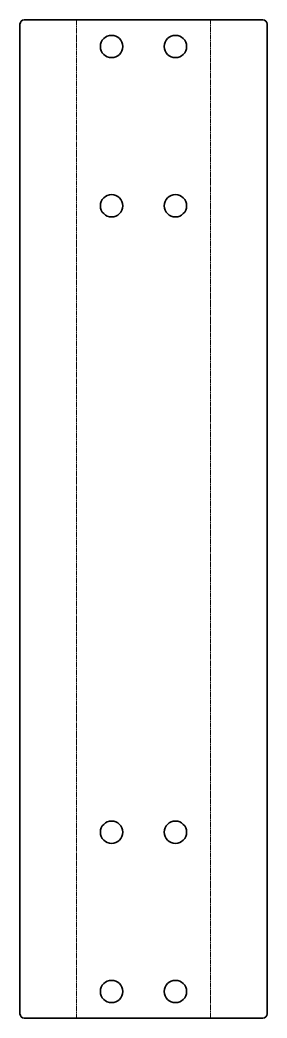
# Model space of a CAD drawing. Header units: inches. Extents: x 0 to 116, y 0 to 470.
import ezdxf

# ---------------------------------------------------------------- set-up
doc = ezdxf.new("R2010")
doc.units = ezdxf.units.IN
doc.header["$MEASUREMENT"] = 0
doc.linetypes.add('Chain', pattern=[13.68, 9.12, -1.14, 2.28, -1.14])
doc.layers.add('SIMUMAK Bend Centerline (ISO)', color=7, linetype='Chain', lineweight=9)
doc.layers.add('SIMUMAK Visible (ISO)', color=7, linetype='Continuous', lineweight=35)

# ---------------------------------------------------------------- blocks, each defined once
blk = doc.blocks.new('PTM-02-SOPTVL02_Sheet_3_PTM-02-SOPTVL02 (desplegada)')
at = {"layer": 'SIMUMAK Bend Centerline (ISO)', "ltscale": 0.263158}
for p, q in [((-31.52, 235), (-31.52, -235)), ((31.52, -235), (31.52, 235))]:
    blk.add_line(p, q, dxfattribs=at)
at = {"layer": 'SIMUMAK Visible (ISO)'}
for p, q in [((-58.05, -233), (-58.05, 233)), ((-56.05, 235), (56.05, 235)), ((58.05, 233), (58.05, -233)), ((56.05, -235), (-56.05, -235))]:
    blk.add_line(p, q, dxfattribs=at)
for centre in [(-15, 222.5), (15, 222.5), (-15, 147.5), (15, 147.5), (-15, -147.5), (15, -147.5), (-15, -222.5), (15, -222.5)]:
    blk.add_circle(centre, 5.25, dxfattribs=at)
at = {"layer": 'SIMUMAK Visible (ISO)', "extrusion": (0, 0, -1)}
for centre, start, end in [((56.05, 233), 0, 90), ((-56.05, 233), 90, 180), ((56.05, -233), 270, 360), ((-56.05, -233), 180, 270)]:
    blk.add_arc(centre, 2, start, end, dxfattribs=at)

msp = doc.modelspace()

# ---------------------------------------------------------------- block references
msp.add_blockref('PTM-02-SOPTVL02_Sheet_3_PTM-02-SOPTVL02 (desplegada)', (58.05, 235))

doc.saveas('drawing.dxf')
